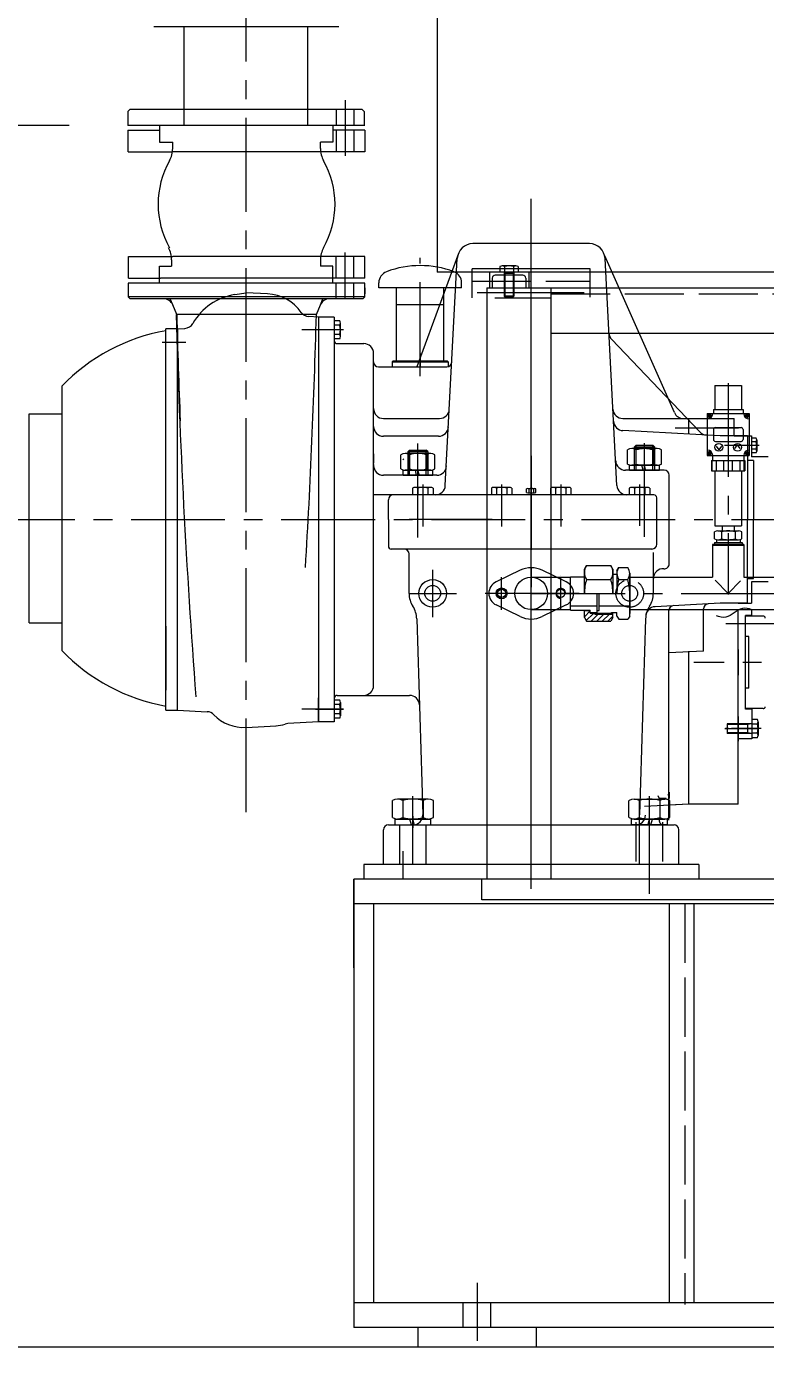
# Model space of a CAD drawing. Header units: inches. Extents: x 76 to 22091, y 292 to 17065.
# Drawn here: x 18067 to 18816, y 6467 to 7829 of the extents above; entities that cross this region are included whole.
import ezdxf

# ---------------------------------------------------------------- set-up
doc = ezdxf.new("R2010")
doc.units = ezdxf.units.IN
doc.header["$MEASUREMENT"] = 0
for name, pattern in [('ACAD_ISO02W100', [15, 12, -3]), ('CENTER', [50.8, 31.75, -6.35, 6.35, -6.35]), ('CHAIN', [0.7087, 0.4724, -0.0591, 0.1181, -0.0591]), ('EB_DASHDOT', [39, 30, -3, 3, -3])]:
    doc.linetypes.add(name, pattern=pattern)
doc.layers.get('Defpoints').update_dxf_attribs({"lineweight": 5})
for name, color, linetype, lineweight in [('CAXA0', 7, 'Continuous', 5), ('CAXA1', 5, 'CENTER', 5), ('CAXA3', 7, 'Continuous', 5), ('虚线', 6, 'ACAD_ISO02W100', 5)]:
    doc.layers.add(name, color=color, linetype=linetype, lineweight=lineweight)
doc.styles.add('Roman', font='romans')
doc.styles.get("Standard").update_dxf_attribs({"font": 'arial.ttf'})
doc.dimstyles.new('ISO-25', dxfattribs={"dimscale": 30, "dimtxt": 1.5, "dimasz": 1.5, "dimexe": 2, "dimexo": 2, "dimtad": 1, "dimtih": 1, "dimtoh": 1, "dimdec": 1, "dimlfac": 0.03937, "dimdsep": 46, "dimtxsty": 'Standard', "dimcen": 2.5, "dimclrd": 7, "dimclre": 7, "dimclrt": 7, "dimadec": 0, "dimazin": 0, "dimtfac": 1, "dimtdec": 1, "dimtmove": 0, "dimatfit": 3, "dimfxl": 1, "dimlwd": 5, "dimlwe": 5, "dimarcsym": 0})

# ---------------------------------------------------------------- blocks, each defined once
blk = doc.blocks.new('*D25')
at = {"color": 7, "linetype": 'Continuous', "lineweight": 5, "transparency": 16777216}
for p, q in [((18398.5, 6449.2), (18398.5, 6141)), ((19798.5, 6452.5), (19798.5, 6141)), ((18443.5, 6201), (19753.5, 6201))]:
    blk.add_line(p, q, dxfattribs=at)
at = {"color": 7, "transparency": 16777216}
for points in [[(18443.5, 6208.5), (18443.5, 6193.5), (18398.5, 6201)], [(19753.5, 6208.5), (19753.5, 6193.5), (19798.5, 6201)]]:
    blk.add_solid(points, dxfattribs=at)
at = {"layer": 'Defpoints', "color": 0, "transparency": 16777216}
for p in [(19798.5, 6512.5), (18398.5, 6509.2), (19798.5, 6201)]:
    blk.add_point(p, dxfattribs=at)
at = {"color": 7, "lineweight": 5, "transparency": 16777216, "insert": (19098.5, 6302.3), "char_height": 165, "attachment_point": 5, "style": 'Roman'}
blk.add_mtext('A', dxfattribs=at)
blk = doc.blocks.new('*D26')
at = {"color": 7, "linetype": 'Continuous', "lineweight": 5, "transparency": 16777216}
for p, q in [((20121.5, 6879.2), (20121.5, 5900.6)), ((16424, 6819), (16424, 5900.6)), ((16469, 5960.6), (20076.5, 5960.6))]:
    blk.add_line(p, q, dxfattribs=at)
at = {"color": 7, "transparency": 16777216}
for points in [[(16469, 5968.1), (16469, 5953.1), (16424, 5960.6)], [(20076.5, 5968.1), (20076.5, 5953.1), (20121.5, 5960.6)]]:
    blk.add_solid(points, dxfattribs=at)
at = {"layer": 'Defpoints', "color": 0, "transparency": 16777216}
for p in [(20121.5, 6939.2), (16424, 6879), (20121.5, 5960.6)]:
    blk.add_point(p, dxfattribs=at)
at = {"color": 7, "lineweight": 5, "transparency": 16777216, "insert": (18272.8, 6061.8), "char_height": 165, "attachment_point": 5, "style": 'Roman'}
blk.add_mtext('B', dxfattribs=at)
blk = doc.blocks.new('*D23')
at = {"color": 7, "linetype": 'Continuous', "lineweight": 5, "transparency": 16777216}
for p, q in [((18031.3, 8729.2), (17840.7, 8729.2)), ((17900.7, 8684.2), (17900.7, 8330.4)), ((17900.7, 7774.2), (17900.7, 8127.9)), ((18109.5, 7729.2), (17840.7, 7729.2))]:
    blk.add_line(p, q, dxfattribs=at)
at = {"color": 7, "transparency": 16777216}
for points in [[(17893.2, 8684.2), (17908.2, 8684.2), (17900.7, 8729.2)], [(17893.2, 7774.2), (17908.2, 7774.2), (17900.7, 7729.2)]]:
    blk.add_solid(points, dxfattribs=at)
at = {"layer": 'Defpoints', "color": 0, "transparency": 16777216}
for p in [(18091.3, 8729.2), (17900.7, 7729.2), (18169.5, 7729.2)]:
    blk.add_point(p, dxfattribs=at)
at = {"color": 7, "lineweight": 5, "transparency": 16777216, "insert": (17900.7, 8229.2), "char_height": 165, "attachment_point": 5, "style": 'Roman'}
blk.add_mtext('F', dxfattribs=at)

msp = doc.modelspace()

# ---------------------------------------------------------------- linework, layer by layer
at = {"color": 7, "lineweight": 5}
for p, q in [((18483.02, 8290.15), (18483.02, 7580.16)), ((18383.36, 7829.16), (18195.54, 7829.16)), ((18226.32, 7729.16), (18226.32, 7829.16)), ((18351.73, 7729.16), (18351.73, 7829.16)), ((18171.02, 7745.16), (18169.02, 7743.16)), ((18169.02, 7743.16), (18169.02, 7729.16)), ((18407.02, 7745.16), (18171.02, 7745.16)), ((18407.02, 7745.16), (18409.02, 7743.16)), ((18409.02, 7743.16), (18409.02, 7729.16)), ((18409.02, 7743.16), (18409.02, 7729.16)), ((18408.82, 7729.16), (18169.02, 7729.16)), ((18409.54, 7729.16), (18169.54, 7729.16)), ((18409.54, 7729.16), (18169.54, 7729.16)), ((18201.01, 7729.16), (18201.01, 7712.16)), ((18377.04, 7729.16), (18377.04, 7712.16)), ((18169.02, 7724.16), (18201.01, 7724.16)), ((18169.02, 7724.16), (18169.02, 7702.16)), ((18169.02, 7724.16), (18189.02, 7724.16)), ((18201.01, 7712.16), (18214.55, 7712.16)), ((18214.55, 7705.59), (18214.55, 7712.16)), ((18377.04, 7712.16), (18364.54, 7712.16)), ((18364.54, 7705.6), (18364.54, 7712.16)), ((18409.54, 7724.16), (18377.04, 7724.16)), ((18409.54, 7724.16), (18409.54, 7702.16)), ((18169.54, 7702.16), (18214.54, 7702.16)), ((18364.54, 7702.16), (18214.55, 7702.16)), ((18409.54, 7702.16), (18364.54, 7702.16)), ((18637.53, 7609.17), (18519.38, 7609.17)), ((18169.55, 7596.16), (18214.55, 7596.16)), ((18169.55, 7574.16), (18169.55, 7596.16)), ((18213.51, 7592.73), (18213.51, 7586.16)), ((18364.54, 7596.16), (18214.55, 7596.16)), ((18409.54, 7596.16), (18364.54, 7596.16)), ((18364.54, 7592.73), (18364.54, 7586.16)), ((18409.54, 7574.16), (18409.54, 7596.16)), ((18504.56, 7599.21), (18462.57, 7484.05)), ((18491.33, 7363.64), (18503.4, 7594.01)), ((18723.86, 7437.61), (18653.26, 7596.72)), ((18665.58, 7363.64), (18653.51, 7594.01)), ((18201.01, 7569.16), (18201.01, 7586.16)), ((18201.01, 7586.16), (18213.51, 7586.16)), ((18377.04, 7586.16), (18364.54, 7586.16)), ((18377.04, 7569.16), (18377.04, 7586.16)), ((18638.52, 7583.57), (18518.52, 7583.57)), ((18518.52, 7553.98), (18518.52, 7583.57)), ((18570.02, 7577.16), (18542.02, 7577.16)), ((18546.78, 7585.83), (18546.78, 7580.16)), ((18565.26, 7580.16), (18546.78, 7580.16)), ((18562.95, 7586.56), (18549.09, 7586.56)), ((18551.02, 7580.16), (18551.02, 7555.96)), ((18561.02, 7580.16), (18551.02, 7580.16)), ((18561.02, 7578.66), (18551.02, 7578.66)), ((18551.4, 7585.83), (18551.4, 7580.16)), ((18560.64, 7585.83), (18560.64, 7580.16)), ((18561.02, 7580.16), (18561.02, 7555.96)), ((18565.26, 7585.83), (18565.26, 7580.16)), ((18638.52, 7554.67), (18638.52, 7583.57)), ((18409.54, 7569.17), (18169.54, 7569.17)), ((18169.54, 7569.16), (18169.54, 7555.16)), ((18409.54, 7569.16), (18169.54, 7569.16)), ((18169.55, 7574.16), (18202.05, 7574.16)), ((18377.04, 7574.16), (18202.05, 7574.16)), ((18409.54, 7574.16), (18377.04, 7574.16)), ((18409.53, 7564.17), (18409.53, 7558.17)), ((18409.54, 7555.17), (18409.54, 7569.17)), ((18409.54, 7555.16), (18409.54, 7569.16)), ((18423.86, 7564.24), (18423.86, 7569.4)), ((18507.86, 7564.24), (18423.86, 7564.24)), ((18441.86, 7490.05), (18441.86, 7564.24)), ((18489.86, 7490.05), (18489.86, 7564.24)), ((18507.86, 7564.24), (18507.86, 7569.4)), ((18533.52, 7564.16), (18533.52, 6964.16)), ((18539.02, 7574.16), (18539.02, 7564.16)), ((18573.02, 7574.16), (18573.02, 7564.16)), ((18598.52, 7564.16), (18598.52, 6964.16)), ((18409.54, 7555.16), (18169.54, 7555.16)), ((18171.54, 7553.16), (18169.54, 7555.16)), ((18407.54, 7553.17), (18171.54, 7553.17)), ((18407.54, 7553.16), (18171.54, 7553.16)), ((18277.54, 7557.4), (18289.02, 7559.24)), ((18310.88, 7558.09), (18289.02, 7559.24)), ((18407.54, 7553.17), (18409.54, 7555.17)), ((18407.54, 7553.16), (18409.54, 7555.16)), ((18632.21, 7559.24), (18523.59, 7559.24)), ((18561.02, 7555.96), (18551.02, 7555.96)), ((18551.02, 7555.96), (18551.82, 7555.16)), ((18551.82, 7555.16), (18560.22, 7555.16)), ((18561.02, 7555.96), (18560.22, 7555.16)), ((18218.66, 7537.16), (18214.6, 7546.98)), ((18360.43, 7537.16), (18218.66, 7537.16)), ((18362.52, 7534.65), (18352.73, 7535.17)), ((18360.43, 7537.16), (18364.49, 7546.98)), ((18378.52, 7534.65), (18362.52, 7534.65)), ((18362.52, 7534.65), (18362.52, 7123.65)), ((18378.52, 7534.65), (18378.52, 7123.65)), ((18489.76, 7546.87), (18441.96, 7546.87)), ((18219.52, 7522.65), (18207.52, 7522.65)), ((18207.52, 7135.65), (18207.52, 7522.65)), ((18219.52, 7522.69), (18226.87, 7523.08)), ((18219.52, 7135.65), (18219.52, 7522.69)), ((18219.52, 7522.65), (18219.52, 7498.15)), ((18219.52, 7498.15), (18219.52, 7521.65)), ((18384.19, 7530.89), (18378.52, 7530.89)), ((18384.19, 7526.27), (18378.52, 7526.27)), ((18384.92, 7514.73), (18384.92, 7528.58)), ((18384.19, 7517.03), (18378.52, 7517.03)), ((18384.19, 7512.42), (18378.52, 7512.42)), ((18381.52, 7507.65), (18408.52, 7507.65)), ((18598.52, 7518.16), (19073.52, 7518.16)), ((18660.22, 7511.87), (18749.73, 7418)), ((18418.52, 7160.68), (18418.52, 7497.65)), ((18423.52, 7484.05), (18492.9, 7484.05)), ((18437.36, 7489.05), (18438.36, 7490.05)), ((18437.36, 7489.05), (18437.36, 7484.05)), ((18437.36, 7489.05), (18494.36, 7489.05)), ((18438.36, 7490.05), (18493.36, 7490.05)), ((18494.36, 7489.05), (18493.36, 7490.05)), ((18494.36, 7489.05), (18494.36, 7484.27)), ((18102.01, 7464.35), (18102.01, 7196.19)), ((18418.52, 7412.1), (18418.52, 7461.55)), ((18765.02, 7465.16), (18792.02, 7465.16)), ((18765.02, 7465.16), (18765.02, 7440.66)), ((18792.02, 7465.16), (18792.02, 7440.66)), ((18763.52, 7440.66), (18793.52, 7440.66)), ((18763.52, 7440.66), (18763.52, 7436.66)), ((18793.52, 7440.66), (18793.52, 7436.66)), ((18069.01, 7224.23), (18069.01, 7436.23)), ((18069.01, 7436.23), (18102.01, 7436.23)), ((18428.52, 7431.65), (18485.4, 7431.65)), ((18671.5, 7431.67), (18784.46, 7431.67)), ((18738.52, 7415.86), (18738.52, 7431.67)), ((18757.27, 7436.66), (18799.77, 7436.66)), ((18757.27, 7436.66), (18757.27, 7394.16)), ((18757.96, 7434.21), (18757.96, 7435.21)), ((18757.96, 7435.21), (18758.71, 7435.21)), ((18757.96, 7434.21), (18758.71, 7434.21)), ((18758.71, 7435.96), (18759.71, 7435.96)), ((18758.71, 7435.21), (18758.71, 7435.96)), ((18758.71, 7433.46), (18758.71, 7434.21)), ((18758.71, 7433.46), (18759.71, 7433.46)), ((18759.71, 7435.21), (18759.71, 7435.96)), ((18759.71, 7435.21), (18760.46, 7435.21)), ((18759.71, 7433.46), (18759.71, 7434.21)), ((18759.71, 7434.21), (18760.46, 7434.21)), ((18760.46, 7434.21), (18760.46, 7435.21)), ((18784.46, 7414.22), (18784.46, 7431.67)), ((18796.57, 7435.21), (18796.57, 7434.21)), ((18796.57, 7435.21), (18797.32, 7435.21)), ((18796.57, 7434.21), (18797.32, 7434.21)), ((18797.32, 7435.96), (18798.32, 7435.96)), ((18797.32, 7435.96), (18797.32, 7435.21)), ((18797.32, 7434.21), (18797.32, 7433.46)), ((18797.32, 7433.46), (18798.32, 7433.46)), ((18798.32, 7435.96), (18798.32, 7435.21)), ((18798.32, 7435.21), (18799.07, 7435.21)), ((18798.32, 7434.21), (18798.32, 7433.46)), ((18798.32, 7434.21), (18799.07, 7434.21)), ((18799.07, 7435.21), (18799.07, 7434.21)), ((18799.77, 7436.66), (18799.77, 7394.16)), ((18770.25, 7414.19), (18671.62, 7419.36)), ((18763.52, 7420.41), (18763.52, 7410.41)), ((18765.52, 7422.41), (18791.52, 7422.41)), ((18798.24, 7414.19), (18770.25, 7414.19)), ((18784.46, 7416.73), (18784.46, 7417.72)), ((18784.46, 7414.22), (18802.2, 7414.22)), ((18793.52, 7420.41), (18793.52, 7410.41)), ((18798.24, 7414.19), (18798.24, 7329.19)), ((18802.2, 7414.22), (18802.2, 7392.61)), ((18806.9, 7411.73), (18802.2, 7411.73)), ((18453.52, 7398.03), (18455.02, 7399.53)), ((18453.52, 7374.16), (18453.52, 7398.03)), ((18453.52, 7398.03), (18473.52, 7398.03)), ((18455.02, 7399.53), (18472.02, 7399.53)), ((18473.52, 7398.03), (18472.02, 7399.53)), ((18473.52, 7398.03), (18473.52, 7374.16)), ((18683.52, 7403.01), (18685.02, 7404.51)), ((18683.52, 7379.14), (18683.52, 7403.01)), ((18683.52, 7403.01), (18703.52, 7403.01)), ((18685.02, 7404.51), (18702.02, 7404.51)), ((18703.52, 7403.01), (18702.02, 7404.51)), ((18703.52, 7403.01), (18703.52, 7379.14)), ((18765.52, 7408.41), (18791.52, 7408.41)), ((18766.29, 7403.57), (18769.02, 7399.85)), ((18771.75, 7403.57), (18769.02, 7399.85)), ((18785.29, 7401.25), (18788.02, 7404.97)), ((18790.75, 7401.25), (18788.02, 7404.97)), ((18806.9, 7407.97), (18802.2, 7407.97)), ((18806.9, 7400.47), (18802.2, 7400.47)), ((18807.5, 7409.85), (18807.5, 7398.59)), ((18418.52, 7395.86), (18418.52, 7386.36)), ((18418.52, 7385.11), (18418.52, 7381.84)), ((18449.36, 7390.71), (18448.36, 7389.71)), ((18449.36, 7390.71), (18448.36, 7389.71)), ((18757.27, 7394.16), (18799.77, 7394.16)), ((18757.96, 7395.6), (18757.96, 7396.6)), ((18758.71, 7396.6), (18757.96, 7396.6)), ((18758.71, 7395.6), (18757.96, 7395.6)), ((18759.71, 7397.35), (18758.71, 7397.35)), ((18758.71, 7396.6), (18758.71, 7397.35)), ((18758.71, 7394.85), (18758.71, 7395.6)), ((18759.71, 7394.85), (18758.71, 7394.85)), ((18759.71, 7396.6), (18759.71, 7397.35)), ((18760.46, 7396.6), (18759.71, 7396.6)), ((18759.71, 7394.85), (18759.71, 7395.6)), ((18760.46, 7395.6), (18759.71, 7395.6)), ((18760.46, 7395.6), (18760.46, 7396.6)), ((18761.52, 7389.16), (18795.52, 7389.16)), ((18761.52, 7389.16), (18761.52, 7378.66)), ((18762.08, 7378.66), (18762.08, 7389.16)), ((18762.52, 7394.16), (18762.52, 7389.16)), ((18766.48, 7378.66), (18766.48, 7389.16)), ((18774.12, 7378.66), (18774.12, 7389.16)), ((18782.89, 7378.66), (18782.89, 7389.16)), ((18790.5, 7378.66), (18790.5, 7389.16)), ((18794.52, 7394.16), (18794.52, 7389.16)), ((18794.94, 7378.66), (18794.94, 7389.16)), ((18795.52, 7389.16), (18795.52, 7378.66)), ((18796.57, 7396.6), (18796.57, 7395.6)), ((18797.32, 7396.6), (18796.57, 7396.6)), ((18797.32, 7395.6), (18796.57, 7395.6)), ((18798.32, 7397.35), (18797.32, 7397.35)), ((18797.32, 7397.35), (18797.32, 7396.6)), ((18797.32, 7395.6), (18797.32, 7394.85)), ((18798.32, 7394.85), (18797.32, 7394.85)), ((18804.24, 7389.19), (18798.24, 7389.19)), ((18798.32, 7397.35), (18798.32, 7396.6)), ((18799.07, 7396.6), (18798.32, 7396.6)), ((18799.07, 7395.6), (18798.32, 7395.6)), ((18798.32, 7395.6), (18798.32, 7394.85)), ((18799.07, 7396.6), (18799.07, 7395.6)), ((18806.9, 7396.72), (18802.2, 7396.72)), ((18819.2, 7392.61), (18802.2, 7392.61)), ((18804.24, 7389.19), (18804.24, 7329.19)), ((18482.65, 7374.09), (18428.52, 7374.09)), ((18713.52, 7379.16), (18674.25, 7379.16)), ((18718.52, 7284.13), (18718.52, 7374.16)), ((18761.52, 7378.66), (18795.52, 7378.66)), ((18765.02, 7378.66), (18765.02, 7322.66)), ((18792.02, 7378.66), (18792.02, 7322.66)), ((18458.13, 7360.9), (18458.13, 7354.17)), ((18476.31, 7361.67), (18460.73, 7361.67)), ((18463.32, 7360.9), (18463.32, 7354.17)), ((18473.72, 7360.9), (18473.72, 7354.17)), ((18478.91, 7360.9), (18478.91, 7354.17)), ((18538.13, 7360.9), (18538.13, 7354.17)), ((18556.31, 7361.67), (18540.72, 7361.67)), ((18543.32, 7360.9), (18543.32, 7354.17)), ((18553.72, 7360.9), (18553.72, 7354.17)), ((18558.91, 7360.9), (18558.91, 7354.17)), ((18598.13, 7360.9), (18598.13, 7354.17)), ((18616.31, 7361.67), (18600.72, 7361.67)), ((18603.32, 7360.9), (18603.32, 7354.17)), ((18613.72, 7360.9), (18613.72, 7354.17)), ((18618.91, 7360.9), (18618.91, 7354.17)), ((18678.13, 7360.9), (18678.13, 7354.17)), ((18696.31, 7361.67), (18680.72, 7361.67)), ((18683.32, 7360.9), (18683.32, 7354.17)), ((18693.72, 7360.9), (18693.72, 7354.17)), ((18698.91, 7360.9), (18698.91, 7354.17)), ((18703.02, 7354.17), (18418.52, 7354.17)), ((18433.52, 7329.16), (18433.52, 7349.17)), ((18478.91, 7354.17), (18458.13, 7354.17)), ((18474.52, 7354.17), (18462.52, 7354.17)), ((18558.91, 7354.17), (18538.13, 7354.17)), ((18554.52, 7354.17), (18542.52, 7354.17)), ((18698.91, 7354.17), (18678.13, 7354.17)), ((18694.52, 7354.17), (18682.52, 7354.17)), ((18706.02, 7304.16), (18706.02, 7351.17)), ((18433.52, 7329.16), (18433.52, 7302.16)), ((18764.66, 7309.68), (18764.66, 7316.64)), ((18765.02, 7322.66), (18792.02, 7322.66)), ((18768.13, 7317.66), (18788.91, 7317.66)), ((18771.59, 7316.64), (18771.59, 7309.68)), ((18772.52, 7322.66), (18772.52, 7317.66)), ((18784.52, 7322.66), (18784.52, 7317.66)), ((18785.45, 7316.64), (18785.45, 7309.68)), ((18792.38, 7309.68), (18792.38, 7316.64)), ((18798.24, 7244.19), (18798.24, 7329.19)), ((18804.24, 7269.19), (18804.24, 7329.19)), ((18794.52, 7303.66), (18762.52, 7303.66)), ((18762.52, 7303.66), (18762.52, 7272.16)), ((18794.52, 7303.66), (18762.52, 7303.66)), ((18762.52, 7303.66), (18762.52, 7270.66)), ((18794.52, 7302.66), (18762.52, 7302.66)), ((18762.52, 7302.66), (18762.52, 7271.16)), ((18762.52, 7302.66), (18762.52, 7271.16)), ((18794.52, 7302.66), (18762.52, 7302.66)), ((18764.52, 7305.66), (18792.52, 7305.66)), ((18764.52, 7305.66), (18764.52, 7303.66)), ((18764.52, 7303.66), (18792.52, 7303.66)), ((18766.52, 7308.86), (18766.52, 7305.66)), ((18768.13, 7308.66), (18788.91, 7308.66)), ((18790.52, 7308.86), (18790.52, 7305.66)), ((18792.52, 7305.66), (18792.52, 7303.66)), ((18794.52, 7303.66), (18794.52, 7272.16)), ((18794.52, 7303.66), (18794.52, 7272.16)), ((18794.52, 7302.66), (18794.52, 7271.16)), ((18794.52, 7302.66), (18794.52, 7270.66)), ((18701.02, 7299.16), (18436.52, 7299.16)), ((18454.52, 7254.16), (18454.52, 7294.16)), ((18702.52, 7254.17), (18702.52, 7295.55)), ((18567.25, 7277.59), (18542.89, 7265.88)), ((18614.15, 7265.88), (18589.79, 7277.59)), ((18632.49, 7278.63), (18634.68, 7282.43)), ((18632.51, 7254.12), (18632.49, 7278.63)), ((18634.68, 7282.43), (18659.3, 7282.45)), ((18661.49, 7278.66), (18659.3, 7282.45)), ((18661.49, 7278.66), (18661.51, 7254.15)), ((18665.49, 7277.15), (18667.39, 7280.46)), ((18665.49, 7277.15), (18665.51, 7254.15)), ((18667.39, 7280.46), (18676.58, 7280.46)), ((18578.51, 7270.66), (18618.51, 7270.66)), ((18618.51, 7271.11), (18632.5, 7271.12)), ((18618.51, 7237.11), (18618.51, 7271.11)), ((18634.69, 7268.28), (18659.31, 7268.3)), ((18661.49, 7273.65), (18665.49, 7273.65)), ((18667.4, 7268.31), (18676.59, 7268.31)), ((18678.51, 7254.17), (18678.49, 7274.39)), ((18678.5, 7270.66), (18762.52, 7270.66)), ((18678.52, 7274.66), (18678.52, 7233.67)), ((18778.52, 7254.16), (18765.17, 7267.51)), ((18778.52, 7254.16), (18765.17, 7267.51)), ((18778.52, 7254.16), (18791.13, 7266.77)), ((18778.52, 7254.16), (18791.13, 7266.77)), ((18794.52, 7270.66), (18847.33, 7270.66)), ((18798.24, 7269.19), (18804.24, 7269.19)), ((18819.2, 7265.76), (18802.02, 7265.76)), ((18802.02, 7265.76), (18802.02, 7244.16)), ((18645.53, 7234.14), (18645.51, 7254.14)), ((18647.63, 7236.89), (18647.61, 7254.14)), ((18567.25, 7230.73), (18542.89, 7242.45)), ((18578.51, 7237.66), (18618.51, 7237.66)), ((18614.15, 7242.45), (18589.79, 7230.73)), ((18618.51, 7241.61), (18645.52, 7241.64)), ((18618.51, 7237.11), (18638.53, 7237.13)), ((18632.53, 7229.62), (18632.53, 7237.12)), ((18632.53, 7236.62), (18638.53, 7236.63)), ((18638.53, 7234.13), (18638.53, 7237.13)), ((18638.53, 7234.83), (18645.53, 7234.84)), ((18638.53, 7234.13), (18661.53, 7234.15)), ((18645.53, 7236.89), (18647.63, 7236.89)), ((18647.62, 7241.64), (18678.52, 7241.67)), ((18660.03, 7234.65), (18665.53, 7234.65)), ((18660.03, 7233.15), (18660.03, 7234.65)), ((18661.53, 7229.64), (18661.53, 7234.65)), ((18665.53, 7231.15), (18665.53, 7234.65)), ((18678.53, 7231.17), (18678.53, 7237.67)), ((18678.53, 7237.66), (18918.44, 7237.66)), ((18770.25, 7244.13), (18704.26, 7240.67)), ((18770.25, 7244.13), (18704.26, 7240.67)), ((18718.27, 7024.16), (18718.27, 7236.71)), ((18753.51, 7195.51), (18753.51, 7238.49)), ((18770.25, 7244.19), (18765.36, 7243.8)), ((18798.24, 7244.19), (18770.25, 7244.19)), ((18788.52, 7244.16), (18802.02, 7244.16)), ((18788.52, 7040.17), (18788.52, 7237.66)), ((18802.52, 7231.67), (18802.52, 7237.49)), ((18069.01, 7224.23), (18102.01, 7224.23)), ((18207.52, 7220.78), (18207.52, 7156.06)), ((18462.34, 7228.35), (18468.46, 7029.47)), ((18632.53, 7229.62), (18634.73, 7225.83)), ((18634.73, 7225.83), (18659.35, 7225.85)), ((18661.53, 7229.64), (18659.35, 7225.85)), ((18665.53, 7231.15), (18667.44, 7227.86)), ((18667.44, 7227.86), (18676.63, 7227.86)), ((18678.53, 7231.17), (18676.63, 7227.86)), ((18694.71, 7228.37), (18688.59, 7029.47)), ((18796.01, 7158.07), (18796.01, 7231.67)), ((18802.52, 7231.67), (18796.01, 7231.67)), ((18814.01, 7231.17), (18796.01, 7231.17)), ((18799.51, 7210.27), (18796.01, 7210.27)), ((18799.51, 7158.07), (18799.51, 7210.27)), ((18753.51, 7195.51), (18718.27, 7193.66)), ((18738.52, 7040.17), (18738.52, 7195.67)), ((18738.52, 7040.17), (18738.52, 7194.72)), ((18788.51, 7197.17), (18788.51, 7171.17)), ((18796.01, 7136.67), (18796.01, 7158.07)), ((18799.51, 7158.07), (18796.01, 7158.07)), ((18362.52, 7123.65), (18362.52, 7148.15)), ((18384.19, 7145.89), (18378.52, 7145.89)), ((18384.19, 7141.27), (18378.52, 7141.27)), ((18381.52, 7150.65), (18455.03, 7150.65)), ((18384.92, 7143.58), (18384.92, 7129.73)), ((18207.52, 7135.65), (18219.52, 7135.65)), ((18219.52, 7135.65), (18249.58, 7134.08)), ((18384.19, 7132.04), (18378.52, 7132.04)), ((18384.19, 7127.42), (18378.52, 7127.42)), ((18788.51, 7129.17), (18788.51, 7104.17)), ((18814.01, 7137.17), (18796.01, 7137.17)), ((18802.52, 7136.67), (18796.01, 7136.67)), ((18802.52, 7136.67), (18796.01, 7136.67)), ((18802.52, 7136.67), (18802.52, 7106.67)), ((18802.52, 7127.17), (18802.52, 7106.67)), ((18289.02, 7118.2), (18319.49, 7119.74)), ((18362.52, 7123.65), (18331.55, 7122.03)), ((18378.52, 7123.65), (18362.52, 7123.65)), ((18802.52, 7106.67), (18788.51, 7106.67)), ((18738.52, 7040.17), (18693.43, 7037.81)), ((18738.52, 7040.17), (18718.27, 7039.11)), ((18788.52, 7040.17), (18738.52, 7040.17)), ((18433.49, 7019.17), (18723.49, 7019.17)), ((18428.49, 6979.17), (18428.49, 7014.17)), ((18728.52, 6982.11), (18728.52, 7014.17)), ((18728.52, 6979.17), (18728.52, 7014.17)), ((18408.52, 6979.16), (18408.52, 6964.16)), ((18408.52, 6979.16), (18408.52, 6964.16)), ((18748.52, 6979.16), (18408.52, 6979.16)), ((18738.52, 6979.16), (18418.52, 6979.16)), ((18428.49, 6979.17), (18728.49, 6979.17)), ((18748.52, 6979.16), (18748.52, 6964.17)), ((18398.51, 6874.16), (18398.51, 6964.16)), ((18398.52, 6964.16), (18398.52, 6939.16)), ((18398.52, 6964.16), (18398.52, 6534.16)), ((19848.51, 6964.16), (18398.52, 6964.16)), ((18528.51, 6943.16), (18528.51, 6964.16)), ((18986.11, 6964.17), (18771.11, 6964.17)), ((18871.56, 6964.16), (18775.56, 6964.16)), ((18398.51, 6874.16), (18398.51, 6952.16)), ((18528.51, 6943.16), (18528.51, 6959.16)), ((19848.51, 6939.16), (18398.52, 6939.16)), ((18418.52, 6939.16), (18418.52, 6534.16)), ((19143.51, 6943.16), (18528.51, 6943.16)), ((18718.52, 6939.16), (18718.52, 6534.16)), ((18743.52, 6939.16), (18743.52, 6534.16)), ((18398.52, 6534.16), (18398.52, 6509.16)), ((19798.52, 6534.16), (18398.52, 6534.16)), ((19798.52, 6509.16), (18398.52, 6509.16)), ((18463.52, 6509.16), (18463.52, 6489.18)), ((18583.52, 6509.16), (18583.52, 6489.18)), ((20224.01, 6489.16), (16215.2, 6489.16))]:
    msp.add_line(p, q, dxfattribs=at)
for centre, radius in [((18759.21, 7434.71), 1.75), ((18797.82, 7434.71), 1.75), ((18759.21, 7396.1), 1.75), ((18769.02, 7402.41), 4), ((18788.02, 7402.41), 4), ((18797.82, 7396.1), 1.75), ((18478.52, 7254.16), 14), ((18478.52, 7254.16), 8), ((18548.52, 7254.16), 5.5)]:
    msp.add_circle(centre, radius, dxfattribs=at)
for centre, radius, start, end in [((18189.55, 7705.59), 25, 330.5637, 0), ((18389.54, 7705.6), 25, 180, 209.4363), ((18289.54, 7649.16), 89.82, 150.5637, 209.4363), ((18289.54, 7649.16), 89.82, 330.5637, 29.4363), ((18188.5, 7592.73), 25, 360, 29.4363), ((18389.54, 7592.73), 25, 150.5637, 180), ((18519.38, 7593.17), 16, 90, 177), ((18637.53, 7593.17), 16, 3, 90), ((18435.86, 7569.4), 12, 110.66732, 180), ((18465.86, 7489.87), 97, 69.33268, 110.66732), ((18495.86, 7569.4), 12, 0, 69.33268), ((18542.02, 7574.16), 3, 90, 180), ((18549.09, 7582.53), 4.02, 54.96996, 125.03004), ((18556.02, 7571.56), 15, 72.06607, 107.93393), ((18562.95, 7582.53), 4.02, 54.96996, 125.03004), ((18570.02, 7574.16), 3, 0, 90), ((18205.36, 7543.16), 10, 22.45555, 90), ((18287.02, 7498.15), 60, 99.09271, 150.08417), ((18308.52, 7513.15), 45, 35.57772, 87), ((18373.73, 7543.16), 10, 90, 157.54445), ((25955.58, 7741.35), 7740.14, 181.511649, 184.387604), ((25956.1, 7741.35), 7740.14, 181.511649, 182.311177), ((18353.26, 7545.15), 10, 215.5777, 267.00001), ((10622.99, 7741.35), 7740.14, 356.586754, 358.488351), ((18226.35, 7533.06), 10, 273, 330.08418), ((18380.9, 7528.58), 4.02, 324.96996, 35.03004), ((18369.92, 7521.65), 15, 342.06607, 17.93393), ((18381.52, 7510.65), 3, 180, 270), ((18380.9, 7514.73), 4.02, 324.96996, 35.03004), ((18408.52, 7497.65), 10, 0, 90), ((18667.46, 7518.77), 10, 183, 223.63624), ((18423.52, 7489.05), 5, 180, 270), ((18492.9, 7489.05), 5, 270, 357), ((18428.52, 7441.65), 10, 180, 270), ((18485.4, 7441.65), 10, 270, 357), ((18671.5, 7441.67), 10, 183, 270), ((18672.15, 7429.35), 10, 183, 267), ((18733, 7441.67), 10, 203.92586, 270), ((18757.27, 7436.66), 5.5, 270, 0), ((18799.77, 7436.66), 5.5, 180, 270), ((18428.52, 7423.67), 10, 180, 270), ((18484.46, 7423.67), 10, 270, 357), ((18756.97, 7424.9), 10, 223.63624, 267), ((18765.52, 7420.41), 2, 90, 180), ((18791.52, 7420.41), 2, 0, 90), ((18804.27, 7409.85), 3.23, 324.42999, 35.57001), ((18757.27, 7394.16), 5.5, 0, 90), ((18765.52, 7410.41), 2, 180, 270), ((18791.52, 7410.41), 2, 270, 0), ((18799.77, 7394.16), 5.5, 90, 180), ((18795.5, 7404.22), 12, 341.77609, 18.22391), ((18804.27, 7398.59), 3.23, 324.42999, 35.57001), ((18428.52, 7384.09), 10, 180, 270), ((18674.25, 7389.16), 10, 183, 270), ((18482.65, 7384.09), 10, 270, 357), ((18713.52, 7374.16), 5, 0, 90), ((18460.73, 7356.88), 4.79, 57.13277, 122.86723), ((18468.52, 7343.67), 18, 73.22135, 106.77865), ((18476.31, 7356.88), 4.79, 57.13277, 122.86723), ((18481.34, 7364.17), 10, 270, 357), ((18540.72, 7356.88), 4.79, 57.13277, 122.86723), ((18548.52, 7343.67), 18, 73.22135, 106.77865), ((18556.31, 7356.88), 4.79, 57.13277, 122.86723), ((18600.72, 7356.88), 4.79, 57.13277, 122.86723), ((18608.52, 7343.67), 18, 73.22135, 106.77865), ((18616.31, 7356.88), 4.79, 57.13277, 122.86723), ((18675.56, 7364.17), 10, 183, 270), ((18680.72, 7356.88), 4.79, 57.13277, 122.86723), ((18688.52, 7343.67), 18, 73.22135, 106.77865), ((18696.31, 7356.88), 4.79, 57.13277, 122.86723), ((18438.52, 7349.17), 5, 90, 180), ((18703.02, 7351.17), 3, 0, 90), ((18768.13, 7311.28), 6.38, 57.13277, 122.86723), ((18778.52, 7293.66), 24, 73.22135, 106.77865), ((18788.91, 7311.28), 6.38, 57.13277, 122.86723), ((18701.02, 7304.16), 5, 270, 0), ((18768.13, 7315.04), 6.38, 237.13277, 302.86723), ((18778.52, 7332.66), 24, 253.22135, 286.77865), ((18788.91, 7315.04), 6.38, 237.13277, 302.86723), ((18436.52, 7302.16), 3, 180, 270), ((18449.52, 7294.16), 5, 0, 90), ((18578.52, 7254.16), 26, 64.32071, 115.67929), ((18645.02, 7275.36), 12.53, 145.66719, 214.43568), ((18648.97, 7275.36), 12.53, 325.66719, 34.43568), ((18676.13, 7274.39), 10.64, 145.22625, 214.87662), ((18667.86, 7274.38), 10.64, 325.22625, 34.87662), ((18712.52, 7269.16), 10, 86.17745, 180), ((18713.52, 7284.13), 5, 266.17746, 0), ((18548.52, 7254.16), 13, 115.67929, 244.32071), ((18608.52, 7254.16), 13, 295.67928, 64.32071), ((18679.34, 7254.17), 46.83, 162.46348, 180.05143), ((18614.68, 7254.11), 46.83, 0.05143, 17.63939), ((18719.01, 7254.2), 53.5, 164.71426, 180.05143), ((18625.01, 7254.12), 53.5, 0.05143, 15.38861), ((18478.52, 7254.16), 24, 180, 212.84537), ((18678.52, 7254.17), 24, 327.17276, 0), ((18437.35, 7227.59), 25, 1.76097, 32.8454), ((18719.69, 7227.6), 25, 147.17276, 178.23902), ((18704.78, 7230.68), 10, 93, 178.23902), ((18704.78, 7230.68), 10, 93, 178.23902), ((18723.27, 7236.72), 5, 93, 180), ((18758.51, 7238.49), 5, 95, 180), ((18578.52, 7254.16), 26, 244.32071, 295.67929), ((18814.01, 7229.17), 2, 0, 90), ((18408.52, 7160.68), 10, 270, 0), ((18381.52, 7147.65), 3, 90, 180), ((18380.9, 7143.58), 4.02, 324.96996, 35.03004), ((18369.92, 7136.65), 15, 342.06607, 17.93393), ((18454.96, 7140.65), 10, 1.76098, 90), ((18814.01, 7139.17), 2, 270, 0), ((18249.06, 7124.09), 10, 43.90722, 87), ((18286.52, 7160.15), 42, 223.9072, 273.41248), ((18380.9, 7129.73), 4.02, 324.96996, 35.03004), ((18317.52, 7155.68), 36, 272.6314, 288.43693), ((18332.07, 7112.04), 10, 93, 108.43694), ((18433.49, 7014.17), 5, 90, 180), ((18458.46, 7029.17), 10, 270, 1.76098), ((18684.52, 7029.16), 10, 270, 0), ((18713.27, 7024.16), 5, 179.99993, 271.26908), ((18723.52, 7014.17), 5, 0.00002, 90)]:
    msp.add_arc(centre, radius, start, end, dxfattribs=at)
at = {"layer": 'CAXA0', "color": 7, "lineweight": 5}
for p, q in [((18676.2, 7385.44), (18676.2, 7399.78)), ((18706.51, 7401.06), (18680.53, 7401.06)), ((18684.86, 7399.78), (18684.86, 7385.44)), ((18702.18, 7399.78), (18702.18, 7385.44)), ((18710.84, 7385.44), (18710.84, 7399.78)), ((18446.2, 7380.46), (18446.2, 7394.8)), ((18476.51, 7396.08), (18450.53, 7396.08)), ((18454.86, 7394.8), (18454.86, 7380.46)), ((18472.18, 7394.8), (18472.18, 7380.46)), ((18480.84, 7380.46), (18480.84, 7394.8)), ((18678.42, 7384.14), (18708.62, 7384.14)), ((18678.42, 7379.14), (18678.42, 7384.14)), ((18706.51, 7384.16), (18680.53, 7384.16)), ((18692.23, 7379.14), (18690.89, 7384.14)), ((18694.64, 7379.79), (18693.48, 7384.14)), ((18708.62, 7379.14), (18708.62, 7384.14)), ((18448.42, 7379.16), (18478.62, 7379.16)), ((18448.42, 7374.16), (18448.42, 7379.16)), ((18448.42, 7374.16), (18478.62, 7374.16)), ((18476.51, 7379.18), (18450.53, 7379.18)), ((18462.23, 7374.16), (18460.89, 7379.16)), ((18464.65, 7374.81), (18463.48, 7379.16)), ((18464.82, 7374.16), (18464.65, 7374.81)), ((18478.62, 7374.16), (18478.62, 7379.16)), ((18678.42, 7379.14), (18708.62, 7379.14)), ((18694.82, 7379.14), (18694.64, 7379.79)), ((18573.9, 7356.52), (18573.9, 7360.19)), ((18575.05, 7360.56), (18581.98, 7360.56)), ((18576.21, 7360.19), (18576.21, 7356.52)), ((18580.83, 7360.19), (18580.83, 7356.52)), ((18583.14, 7356.52), (18583.14, 7360.19)), ((18575.05, 7356.16), (18581.98, 7356.16)), ((18802.52, 7126.16), (18802.52, 7107.68)), ((18808.19, 7126.16), (18802.52, 7126.16)), ((18802.52, 7121.92), (18777.52, 7121.92)), ((18777.52, 7121.92), (18777.52, 7111.92)), ((18802.52, 7111.92), (18777.52, 7111.92)), ((18798.02, 7121.92), (18798.02, 7111.92)), ((18802.52, 7121.92), (18802.52, 7111.92)), ((18808.19, 7121.54), (18802.52, 7121.54)), ((18808.19, 7112.3), (18802.52, 7112.3)), ((18808.92, 7123.85), (18808.92, 7109.99)), ((18808.19, 7107.68), (18802.52, 7107.68)), ((18437.68, 7026.69), (18437.68, 7043.83)), ((18474.05, 7045.36), (18442.88, 7045.36)), ((18448.07, 7043.83), (18448.07, 7026.69)), ((18468.86, 7043.83), (18468.86, 7026.69)), ((18479.25, 7026.69), (18479.25, 7043.83)), ((18677.79, 7026.69), (18677.79, 7043.83)), ((18682.99, 7045.36), (18714.16, 7045.36)), ((18688.18, 7043.83), (18688.18, 7026.69)), ((18708.97, 7043.83), (18708.97, 7026.69)), ((18719.36, 7026.69), (18719.36, 7043.83)), ((18440.27, 7025.16), (18476.77, 7025.16)), ((18440.27, 7019.16), (18440.27, 7025.16)), ((18440.27, 7019.16), (18476.77, 7019.16)), ((18474.05, 7025.16), (18442.88, 7025.16)), ((18456.97, 7019.16), (18455.36, 7025.16)), ((18459.87, 7019.94), (18458.47, 7025.16)), ((18460.07, 7019.16), (18459.87, 7019.94)), ((18476.77, 7019.16), (18476.77, 7025.16)), ((18716.77, 7025.16), (18680.27, 7025.16)), ((18680.27, 7019.16), (18680.27, 7025.16)), ((18716.77, 7019.16), (18680.27, 7019.16)), ((18682.99, 7025.16), (18714.16, 7025.16)), ((18696.97, 7019.16), (18697.18, 7019.94)), ((18697.18, 7019.94), (18698.57, 7025.16)), ((18700.07, 7019.16), (18701.68, 7025.16)), ((18716.77, 7019.16), (18716.77, 7025.16))]:
    msp.add_line(p, q, dxfattribs=at)
at = {"layer": 'CAXA0', "color": 7, "linetype": 'Continuous', "lineweight": 5}
for p, q in [((18632.53, 7236.01), (18633.14, 7236.63)), ((18632.53, 7230.35), (18638.53, 7236.36)), ((18641.33, 7233.51), (18641.96, 7234.13)), ((18646.62, 7233.14), (18647.61, 7234.14)), ((18652.27, 7233.14), (18653.27, 7234.14)), ((18657.93, 7233.15), (18658.93, 7234.15)), ((18634.34, 7226.5), (18641.33, 7233.51)), ((18639.32, 7225.83), (18646.62, 7233.14)), ((18644.98, 7225.84), (18652.27, 7233.14)), ((18650.64, 7225.84), (18657.93, 7233.15)), ((18656.29, 7225.85), (18661.53, 7231.1))]:
    msp.add_line(p, q, dxfattribs=at)
at = {"layer": 'CAXA0', "color": 7, "lineweight": 5}
for centre in [(18548.52, 7254.16), (18608.52, 7254.16)]:
    msp.add_circle(centre, 4.19, dxfattribs=at)
for centre, radius, start, end in [((18680.53, 7393.08), 7.98, 57.13277, 122.86723), ((18693.52, 7371.06), 30, 73.22135, 106.77865), ((18706.51, 7393.08), 7.98, 57.13277, 122.86723), ((18450.53, 7388.1), 7.98, 57.13277, 122.86723), ((18463.52, 7366.08), 30, 73.22135, 106.77865), ((18476.51, 7388.1), 7.98, 57.13277, 122.86723), ((18680.53, 7392.14), 7.98, 237.13277, 302.86723), ((18693.52, 7414.16), 30, 253.22135, 286.77865), ((18706.51, 7392.14), 7.98, 237.13277, 302.86723), ((18450.53, 7387.16), 7.98, 237.13277, 302.86723), ((18463.52, 7409.18), 30, 253.22135, 286.77865), ((18476.51, 7387.16), 7.98, 237.13277, 302.86723), ((18575.05, 7358.55), 2.01, 54.96996, 125.03004), ((18578.52, 7353.06), 7.5, 72.06607, 107.93393), ((18581.98, 7358.55), 2.01, 54.96996, 125.03004), ((18575.05, 7358.17), 2.01, 234.96996, 305.03004), ((18578.52, 7363.66), 7.5, 252.06607, 287.93393), ((18581.98, 7358.17), 2.01, 234.96996, 305.03004), ((18804.89, 7123.85), 4.02, 324.96996, 35.03004), ((18793.92, 7116.92), 15, 342.06607, 17.93393), ((18804.89, 7109.99), 4.02, 324.96996, 35.03004), ((18442.88, 7035.79), 9.57, 57.13277, 122.86723), ((18458.47, 7009.36), 36, 73.22135, 106.77865), ((18474.05, 7035.79), 9.57, 57.13277, 122.86723), ((18682.99, 7035.79), 9.57, 57.13277, 122.86723), ((18698.57, 7009.36), 36, 73.22135, 106.77865), ((18714.16, 7035.79), 9.57, 57.13277, 122.86723), ((18442.88, 7034.74), 9.57, 237.13277, 302.86723), ((18458.47, 7061.16), 36, 253.22135, 286.77865), ((18474.05, 7034.74), 9.57, 237.13277, 302.86723), ((18682.99, 7034.74), 9.57, 237.13277, 302.86723), ((18698.57, 7061.16), 36, 253.22135, 286.77865), ((18714.16, 7034.74), 9.57, 237.13277, 302.86723)]:
    msp.add_arc(centre, radius, start, end, dxfattribs=at)
at = {"layer": 'CAXA1', "linetype": 'CENTER', "lineweight": 5, "ltscale": 3}
for p, q in [((18289.02, 7031.95), (18289.02, 8754.16)), ((18389.54, 7754.65), (18389.54, 7698.16)), ((18389.54, 7553.16), (18389.54, 7600.16)), ((18465.86, 7474.69), (18465.86, 7594.62)), ((18387.92, 7521.65), (18345.52, 7521.65)), ((18204.04, 7509.19), (18228.02, 7509.19)), ((18465.86, 7497.49), (18465.86, 7484.05)), ((18778.52, 7467.61), (18778.52, 7252.93)), ((18756.96, 7434.71), (18761.46, 7434.71)), ((18759.21, 7432.46), (18759.21, 7436.96)), ((18795.57, 7434.71), (18800.07, 7434.71)), ((18797.82, 7436.96), (18797.82, 7432.46)), ((18788.85, 7421.72), (18724.52, 7421.72)), ((18463.52, 7310.87), (18463.52, 7407.38)), ((18693.52, 7311.49), (18693.52, 7407.38)), ((18759.21, 7393.85), (18759.21, 7398.35)), ((18809.9, 7404.22), (18774.85, 7404.22)), ((18797.82, 7398.35), (18797.82, 7393.85)), ((18463.52, 7360.26), (18463.52, 7395.76)), ((18578.52, 7393.66), (18578.52, 7254.82)), ((18578.52, 7393.66), (18578.52, 7254.82)), ((18761.46, 7396.1), (18756.96, 7396.1)), ((18800.07, 7396.1), (18795.57, 7396.1)), ((18468.52, 7364.67), (18468.52, 7322.01)), ((18548.52, 7364.67), (18548.52, 7322.01)), ((18608.52, 7364.67), (18608.52, 7322.01)), ((18688.52, 7364.67), (18688.52, 7322.76)), ((16343.57, 7329.17), (20251.73, 7329.17)), ((18538.79, 7329.17), (18454.73, 7329.17)), ((18778.52, 7306.66), (18778.52, 7268.66)), ((18778.52, 7306.66), (18778.52, 7268.66)), ((18778.52, 7305.66), (18778.52, 7254.16)), ((18778.52, 7305.66), (18778.52, 7254.16)), ((18478.52, 7230.16), (18478.52, 7278.16)), ((18548.52, 7237.63), (18548.52, 7270.7)), ((18608.52, 7272.63), (18608.52, 7272.66)), ((18608.52, 7272.63), (18608.52, 7272.66)), ((18608.52, 7237.63), (18608.52, 7270.7)), ((18608.52, 7267.62), (18608.52, 7267.66)), ((18454.52, 7254.16), (18502.52, 7254.16)), ((18627.19, 7254.16), (18529.85, 7254.16)), ((18578.51, 7254.16), (19230.02, 7254.16)), ((18825.55, 7223.17), (18775.98, 7223.17)), ((18926.68, 7184.17), (18743.51, 7184.17)), ((18387.92, 7136.65), (18345.52, 7136.65)), ((18359.42, 7136.65), (18387.92, 7136.65)), ((18809.61, 7116.67), (18775.13, 7116.67)), ((18809.62, 7116.68), (18784.45, 7116.68)), ((18698.52, 6949.16), (18698.52, 7033.69)), ((18458.49, 6979.11), (18458.49, 7025.11)), ((18688.49, 6979.11), (18688.49, 7025.12)), ((18448.52, 6964.25), (18448.52, 6992.55)), ((18698.52, 6964.25), (18698.52, 6992.55)), ((18523.52, 6554.27), (18523.52, 6495.53))]:
    msp.add_line(p, q, dxfattribs=at)
at = {"layer": 'CAXA1', "linetype": 'EB_DASHDOT', "lineweight": 5}
for p, q in [((18463.52, 7377.9), (18463.52, 7399.08)), ((18693.52, 7382.88), (18693.52, 7404.06)), ((18693.52, 7376.14), (18693.52, 7387.14)), ((18463.52, 7371.16), (18463.52, 7382.16)), ((18578.52, 7355.79), (18578.52, 7363.56)), ((18548.52, 7246.16), (18548.52, 7262.16)), ((18608.52, 7246.16), (18608.52, 7262.16)), ((18556.52, 7254.16), (18540.52, 7254.16)), ((18616.52, 7254.16), (18600.52, 7254.16)), ((18811.92, 7116.92), (18774.52, 7116.92)), ((18458.47, 7023.63), (18458.47, 7048.36)), ((18698.57, 7023.63), (18698.57, 7048.36)), ((18458.52, 7016.16), (18458.52, 7028.16)), ((18698.52, 7016.16), (18698.52, 7028.16))]:
    msp.add_line(p, q, dxfattribs=at)
at = {"layer": 'CAXA3', "color": 7, "linetype": 'Continuous', "lineweight": 5}
for p, q in [((19189.02, 7580.16), (18483.02, 7580.16)), ((18536.02, 7580.16), (18536.02, 7564.16)), ((18576.02, 7580.16), (18576.02, 7564.16)), ((18533.52, 7564.16), (18578.52, 7564.16)), ((18214.6, 7546.98), (18212.05, 7553.16)), ((18364.49, 7546.98), (18367.04, 7553.16)), ((18364.49, 7546.98), (18367.04, 7553.16)), ((18484.46, 7413.67), (18428.52, 7413.67)), ((18455.02, 7374.16), (18455.02, 7399.53)), ((18472.02, 7374.16), (18472.02, 7399.53)), ((18685.02, 7379.14), (18685.02, 7404.51)), ((18702.02, 7379.14), (18702.02, 7404.51)), ((18678.52, 7233.17), (18678.52, 7275.16)), ((18643.03, 7233.13), (18638.53, 7234.13)), ((18643.03, 7233.13), (18661.75, 7233.15)), ((18398.51, 6964.16), (18398.51, 6939.16)), ((18398.51, 6964.16), (18398.51, 6939.16)), ((18398.52, 6964.16), (18398.52, 6939.16)), ((18398.52, 6964.16), (18398.52, 6939.16))]:
    msp.add_line(p, q, dxfattribs=at)
at = {"layer": 'CAXA3', "color": 7, "lineweight": 5}
for p, q in [((18551.02, 7580.16), (18551.77, 7578.66)), ((18551.77, 7578.66), (18551.77, 7555.21)), ((18561.02, 7580.16), (18560.27, 7578.66)), ((18560.27, 7578.66), (18560.27, 7555.21)), ((18578.52, 7564.16), (19138.52, 7564.16)), ((18798.02, 7121.17), (18777.52, 7121.17)), ((18798.02, 7112.67), (18777.52, 7112.67)), ((18802.52, 7121.92), (18798.02, 7121.17)), ((18802.52, 7111.92), (18798.02, 7112.67))]:
    msp.add_line(p, q, dxfattribs=at)
at = {"layer": 'CAXA3', "color": 7, "linetype": 'Continuous', "lineweight": 5}
msp.add_circle((18578.52, 7254.16), 16.5, dxfattribs=at)
for start, end in [(100.12017, 136.13779), (223.86221, 259.87983)]:
    msp.add_arc((18241.52, 7330.27), 193.5, start, end, dxfattribs=at)
at = {"layer": 'CAXA3', "color": 7, "lineweight": 5}
for centre in [(18548.52, 7254.16), (18608.52, 7254.16)]:
    msp.add_arc(centre, 5, 350, 270, dxfattribs=at)
at = {"layer": 'CAXA3', "color": 7, "linetype": 'Continuous', "lineweight": 5}
msp.add_open_spline([(18802.52, 7237.49), (18799.59, 7238.78), (18792.63, 7240.28), (18784.52, 7234.46), (18776.41, 7228.64), (18769.45, 7230.14), (18766.52, 7231.43)], degree=3, dxfattribs=at)
at = {"layer": '虚线', "color": 7, "lineweight": 5, "ltscale": 5}
for p, q in [((18380.54, 7745.16), (18380.54, 7729.16)), ((18398.54, 7745.16), (18398.54, 7729.16)), ((18380.54, 7724.16), (18380.54, 7702.16)), ((18398.54, 7724.16), (18398.54, 7702.16)), ((18380.54, 7574.16), (18380.54, 7596.16)), ((18398.54, 7574.16), (18398.54, 7596.16)), ((18380.54, 7553.17), (18380.54, 7569.17)), ((18398.54, 7553.17), (18398.54, 7569.17)), ((18398.54, 7553.16), (18398.54, 7569.16)), ((18518.52, 7571.16), (18638.52, 7571.16)), ((18541.52, 7554.16), (18598.52, 7554.16)), ((18598.52, 7558.16), (19074.38, 7558.16)), ((18794.69, 7378.66), (18794.69, 7389.16)), ((18707.19, 7049.17), (18708.46, 7045.92)), ((18715.68, 7045.92), (18708.46, 7045.92)), ((18715.52, 7045.77), (18716.12, 7045.17)), ((18718.46, 7052.42), (18717.18, 7049.17)), ((18718.46, 7052.42), (18718.46, 7045.92)), ((18444.99, 6979.17), (18444.99, 7019.17)), ((18471.99, 6979.17), (18471.99, 7019.17)), ((18685.02, 6982.11), (18685.02, 7022.12)), ((18712.02, 6982.11), (18712.02, 7022.11)), ((18734.52, 6939.16), (18734.52, 6532.37)), ((18509.52, 6509.16), (18509.52, 6534.16)), ((18537.52, 6509.16), (18537.52, 6534.16))]:
    msp.add_line(p, q, dxfattribs=at)
at = {"layer": '虚线', "color": 7, "linetype": 'CHAIN', "lineweight": 5, "ltscale": 5}
msp.add_line((18578.52, 6954.19), (18578.52, 7654.91), dxfattribs=at)
at = {"layer": '虚线', "color": 7, "lineweight": 5, "ltscale": 5}
for radius in [14, 8]:
    msp.add_circle((18678.52, 7254.16), radius, dxfattribs=at)

# ---------------------------------------------------------------- dimensions: what is measured, and where the dimension line sits
at = {"color": 7, "lineweight": 5}
dim = msp.add_linear_dim(base=(17900.75, 7729.16), p1=(18091.32, 8729.16), p2=(18169.54, 7729.16), angle=90, text='F', dimstyle='ISO-25', override={"dimtxt": 5.5, "dimpost": '\\X', "dimtxsty": 'Roman', "dimtmove": 1}, dxfattribs=at)
dim.commit()
dim.dimension.update_dxf_attribs({"geometry": '*D23', "text_midpoint": (17900.75, 8229.16)})
dim = msp.add_linear_dim(base=(20121.51, 5960.56), p1=(16424.01, 6878.95), p2=(20121.51, 6939.16), text='B', dimstyle='ISO-25', override={"dimtxt": 5.5, "dimpost": '\\X', "dimtxsty": 'Roman', "dimtmove": 1}, dxfattribs=at)
dim.commit()
dim.dimension.update_dxf_attribs({"geometry": '*D26', "text_midpoint": (18272.76, 5960.56), "dimtype": 160})
dim = msp.add_linear_dim(base=(19798.52, 6201), p1=(18398.52, 6509.16), p2=(19798.52, 6512.52), text='A', dimstyle='ISO-25', override={"dimtxt": 5.5, "dimpost": '\\X', "dimtxsty": 'Roman', "dimtmove": 1}, dxfattribs=at)
dim.commit()
dim.dimension.update_dxf_attribs({"geometry": '*D25', "text_midpoint": (19098.52, 6302.25)})

doc.saveas('drawing.dxf')
